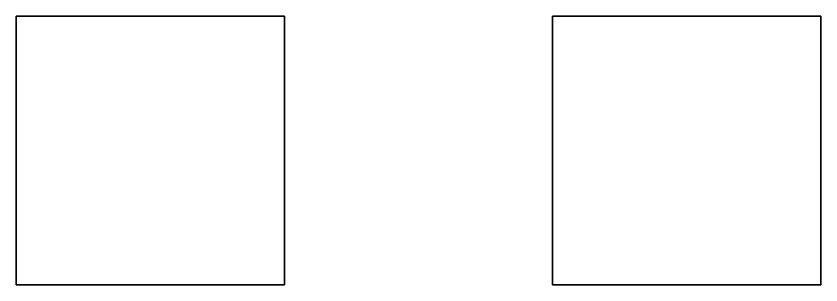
# Model space of a CAD drawing. Header units: millimetres. Extents: x -1.1 to 6.8, y -2.2 to 11.9.
# Drawn here: x 3.81 to 6.81, y 10.94 to 11.94 of the extents above; entities that cross this region are included whole.
import ezdxf

# ---------------------------------------------------------------- set-up
doc = ezdxf.new("R2010")
doc.units = ezdxf.units.MM
doc.header["$MEASUREMENT"] = 0

msp = doc.modelspace()

# ---------------------------------------------------------------- linework, layer by layer
for points in [[(4.81, 11.94, 1), (4.81, 11.94), (3.81, 11.94), (3.81, 11.94, 1)], [(4.81, 11.94), (4.81, 10.94), (3.81, 10.94), (3.81, 11.94)], [(3.81, 11.94), (3.81, 10.94), (3.81, 10.94, 1), (3.81, 11.94, 1)], [(3.81, 11.94, 1), (3.81, 10.94, 1), (4.81, 10.94, 1), (4.81, 11.94, 1)], [(4.81, 10.94, 1), (4.81, 10.94), (4.81, 11.94), (4.81, 11.94, 1)], [(6.81, 11.94), (6.81, 10.94), (5.81, 10.94), (5.81, 11.94)], [(5.81, 11.94), (5.81, 10.94), (6.81, 10.94), (6.81, 11.94)], [(3.81, 10.94, 1), (3.81, 10.94), (4.81, 10.94), (4.81, 10.94, 1)]]:
    msp.add_3dface(points)

doc.saveas('drawing.dxf')
